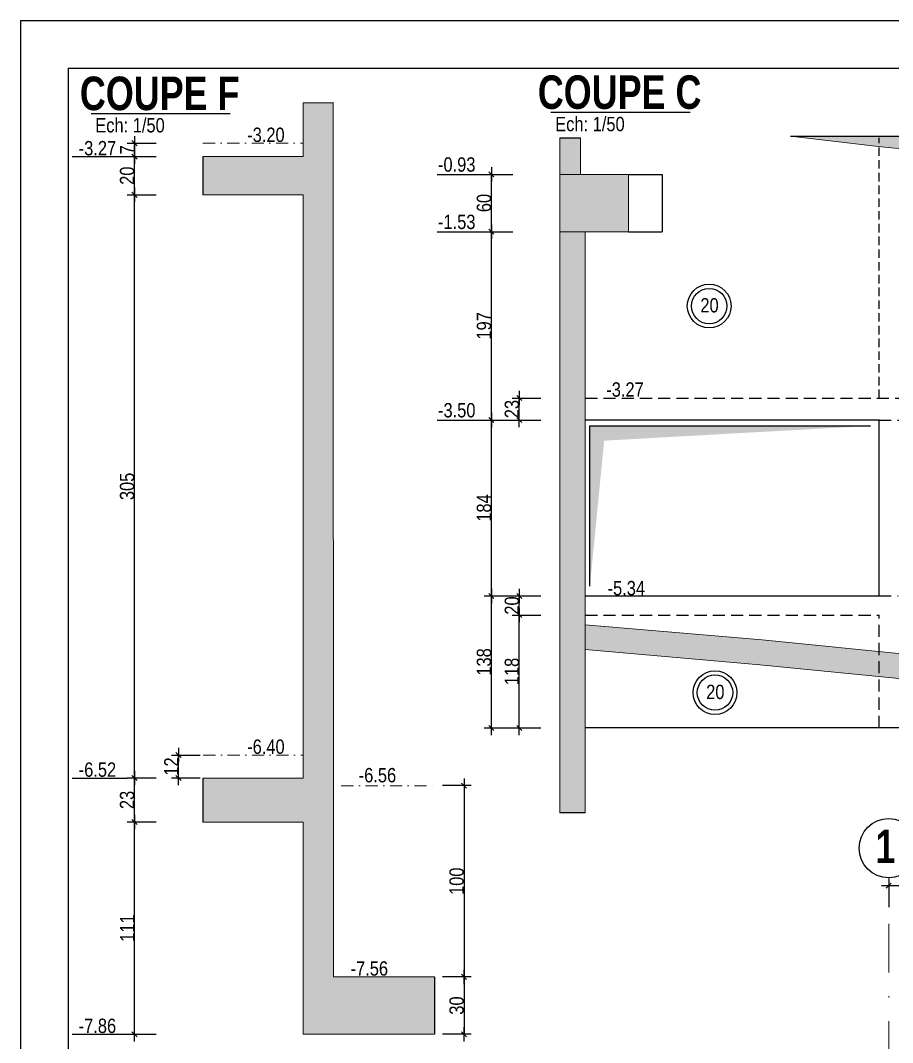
# Model space of a CAD drawing. Header units: millimetres. Extents: x 2049 to 26244, y -43633 to -34245.
# Drawn here: x 2106 to 3018, y -40502 to -39433 of the extents above; entities that cross this region are included whole.
import ezdxf
from ezdxf.enums import TextEntityAlignment as Align

# ---------------------------------------------------------------- set-up
doc = ezdxf.new("R2010")
doc.units = ezdxf.units.MM
doc.linetypes.add('CACHEX2', pattern=[19.05, 12.7, -6.35])
doc.linetypes.add('TIRETPTX2', pattern=[50.8, 25.4, -12.7, 0, -12.7])
for name, color, linetype in [('01-Cad  2', 1, 'Continuous'), ('01_cote_gen', 4, 'Continuous'), ('01_linteaux', 2, 'Continuous'), ('01_murs_sup', 2, 'CACHEX2'), ('01_poch_BN', 9, 'Continuous'), ('01_poch_murs', 253, 'Continuous'), ('01_texte', 230, 'Continuous'), ('AA_COTES', 2, 'Continuous')]:
    doc.layers.add(name, color=color, linetype=linetype)
doc.layers.add('01_murs_coup', color=5, linetype='Continuous', lineweight=60)
doc.layers.add('01_tram_axes', color=2, linetype='TIRETPTX2', lineweight=9)
doc.styles.add('ARIAL NA', font='ARIALN.TTF')
doc.styles.add('impact', font='impact.ttf')
doc.styles.add('STYLE2', font='ARIALN.TTF')
doc.dimstyles.new('JB25', dxfattribs={"dimscale": 0.1, "dimtxt": 150, "dimasz": 15, "dimexe": 0.1, "dimexo": 0.1, "dimgap": 0.09, "dimtad": 1, "dimdec": 1, "dimlfac": 0.5, "dimdsep": 46, "dimtxsty": 'STYLE2', "dimblk1": 'BOND_G', "dimblk2": 'BOND_D', "dimsah": 1, "dimcen": 1.5, "dimdle": 0.01, "dimse1": 1, "dimse2": 1, "dimclrd": 4, "dimclre": 2, "dimclrt": 6, "dimazin": 2, "dimtfac": 2.333333, "dimtdec": 1, "dimtix": 1, "dimtmove": 2, "dimatfit": 3, "dimldrblk": 'BOND_G', "dimfxl": 1, "dimtolj": 1, "dimtzin": 0, "dimarcsym": 0})
doc.dimstyles.new('JB50', dxfattribs={"dimscale": 0.1, "dimtxt": 150, "dimasz": 15, "dimexe": 0.1, "dimexo": 0.1, "dimgap": 0.09, "dimtad": 1, "dimdec": 1, "dimdsep": 46, "dimtxsty": 'STYLE2', "dimblk1": 'BOND_G', "dimblk2": 'BOND_D', "dimsah": 1, "dimcen": 1.5, "dimdle": 0.01, "dimse1": 1, "dimse2": 1, "dimclrd": 4, "dimclre": 2, "dimclrt": 6, "dimazin": 2, "dimtfac": 2.333333, "dimtdec": 1, "dimtix": 1, "dimtmove": 2, "dimatfit": 3, "dimldrblk": 'BOND_G', "dimfxl": 1, "dimtolj": 1, "dimtzin": 0, "dimarcsym": 0})

# ---------------------------------------------------------------- blocks, each defined once
blk = doc.blocks.new('BOND_G')
at = {"layer": 'AA_COTES', "color": 0}
for p, q in [((0, -5), (0, 15)), ((5, 0), (-5, 0)), ((1.77, 1.77), (-1.77, -1.77))]:
    blk.add_line(p, q, dxfattribs=at)
blk = doc.blocks.new('BOND_D')
at = {"layer": 'AA_COTES', "color": 0}
for p, q in [((5, 0), (-5, 0)), ((-1.77, -1.77), (1.77, 1.77)), ((0, 5), (0, -15))]:
    blk.add_line(p, q, dxfattribs=at)
blk = doc.blocks.new('*D7873')
at = {"layer": '01_cote_gen', "color": 4, "lineweight": -2, "ltscale": 200, "transparency": 16777216}
blk.add_line((2598.7, -39652.8), (2598.7, -39595.8), dxfattribs=at)
at = {"layer": 'Defpoints', "color": 0, "ltscale": 200, "transparency": 16777216}
for p in [(2598.7, -39594.3), (2656.8, -39594.3), (2656.8, -39654.3)]:
    blk.add_point(p, dxfattribs=at)
at = {"layer": '01_cote_gen', "color": 4, "lineweight": -2, "ltscale": 200, "transparency": 16777216, "xscale": 1.5, "yscale": 1.5, "zscale": 1.5}
for name, p, rotation in [('BOND_D', (2598.7, -39594.3), 90), ('BOND_G', (2598.7, -39654.3), 270)]:
    blk.add_blockref(name, p, dxfattribs=dict(at, rotation=rotation))
at = {"layer": '01_cote_gen', "color": 6, "ltscale": 200, "transparency": 16777216, "insert": (2591, -39624.3), "char_height": 15, "attachment_point": 5, "rotation": 90, "style": 'STYLE2'}
blk.add_mtext('\\A1;60', dxfattribs=at)
blk = doc.blocks.new('*D7883')
at = {"layer": '01_cote_gen', "color": 4, "lineweight": -2, "ltscale": 200, "transparency": 16777216}
blk.add_line((3015.6, -40338.2), (3632.6, -40338.2), dxfattribs=at)
at = {"layer": 'Defpoints', "color": 0, "ltscale": 200, "transparency": 16777216}
for p in [(3014.1, -40338.2), (3634.1, -40338.2), (3634.1, -40360.7)]:
    blk.add_point(p, dxfattribs=at)
at = {"layer": '01_cote_gen', "color": 4, "lineweight": -2, "ltscale": 200, "transparency": 16777216, "xscale": 1.5, "yscale": 1.5, "zscale": 1.5, "rotation": 180}
blk.add_blockref('BOND_G', (3014.1, -40338.2), dxfattribs=at)
at = {"layer": '01_cote_gen', "color": 4, "lineweight": -2, "ltscale": 200, "transparency": 16777216, "xscale": 1.5, "yscale": 1.5, "zscale": 1.5}
blk.add_blockref('BOND_D', (3634.1, -40338.2), dxfattribs=at)
at = {"layer": '01_cote_gen', "color": 6, "ltscale": 200, "transparency": 16777216, "insert": (3324.1, -40330.6), "char_height": 15, "attachment_point": 5, "style": 'STYLE2'}
blk.add_mtext('\\A1;620', dxfattribs=at)
blk = doc.blocks.new('*D7889')
at = {"layer": '01_cote_gen', "color": 4, "lineweight": -2, "ltscale": 200, "transparency": 16777216}
blk.add_line((2598.7, -40171.8), (2598.7, -40036.8), dxfattribs=at)
at = {"layer": 'Defpoints', "color": 0, "ltscale": 200, "transparency": 16777216}
for p in [(2598.7, -40035.3), (2781.5, -40035.3), (2781.5, -40173.3)]:
    blk.add_point(p, dxfattribs=at)
at = {"layer": '01_cote_gen', "color": 4, "lineweight": -2, "ltscale": 200, "transparency": 16777216, "xscale": 1.5, "yscale": 1.5, "zscale": 1.5}
for name, p, rotation in [('BOND_D', (2598.7, -40035.3), 90), ('BOND_G', (2598.7, -40173.3), 270)]:
    blk.add_blockref(name, p, dxfattribs=dict(at, rotation=rotation))
at = {"layer": '01_cote_gen', "color": 6, "ltscale": 200, "transparency": 16777216, "insert": (2591, -40104.3), "char_height": 15, "attachment_point": 5, "rotation": 90, "style": 'STYLE2'}
blk.add_mtext('\\A1;138', dxfattribs=at)
blk = doc.blocks.new('*D7890')
at = {"layer": '01_cote_gen', "color": 4, "lineweight": -2, "ltscale": 200, "transparency": 16777216}
blk.add_line((2627.8, -40171.8), (2627.8, -40056.8), dxfattribs=at)
at = {"layer": 'Defpoints', "color": 0, "ltscale": 200, "transparency": 16777216}
for p in [(2627.8, -40055.3), (2770.4, -40055.3), (2770.4, -40173.3)]:
    blk.add_point(p, dxfattribs=at)
at = {"layer": '01_cote_gen', "color": 4, "lineweight": -2, "ltscale": 200, "transparency": 16777216, "xscale": 1.5, "yscale": 1.5, "zscale": 1.5}
for name, p, rotation in [('BOND_D', (2627.8, -40055.3), 90), ('BOND_G', (2627.8, -40173.3), 270)]:
    blk.add_blockref(name, p, dxfattribs=dict(at, rotation=rotation))
at = {"layer": '01_cote_gen', "color": 6, "ltscale": 200, "transparency": 16777216, "insert": (2620.2, -40114.3), "char_height": 15, "attachment_point": 5, "rotation": 90, "style": 'STYLE2'}
blk.add_mtext('\\A1;118', dxfattribs=at)
blk = doc.blocks.new('*D7891')
at = {"layer": '01_cote_gen', "color": 4, "lineweight": -2, "ltscale": 200, "transparency": 16777216}
blk.add_line((2627.8, -40053.8), (2627.8, -40036.8), dxfattribs=at)
at = {"layer": 'Defpoints', "color": 0, "ltscale": 200, "transparency": 16777216}
for p in [(2621.2, -40035.3), (2627.8, -40035.3), (2635.3, -40055.3)]:
    blk.add_point(p, dxfattribs=at)
at = {"layer": '01_cote_gen', "color": 4, "lineweight": -2, "ltscale": 200, "transparency": 16777216, "xscale": 1.5, "yscale": 1.5, "zscale": 1.5}
for name, p, rotation in [('BOND_D', (2627.8, -40035.3), 90), ('BOND_G', (2627.8, -40055.3), 270)]:
    blk.add_blockref(name, p, dxfattribs=dict(at, rotation=rotation))
at = {"layer": '01_cote_gen', "color": 6, "ltscale": 200, "transparency": 16777216, "insert": (2620.2, -40045.3), "char_height": 15, "attachment_point": 5, "rotation": 90, "style": 'STYLE2'}
blk.add_mtext('\\A1;20', dxfattribs=at)
blk = doc.blocks.new('*D7892')
at = {"layer": '01_cote_gen', "color": 4, "lineweight": -2, "ltscale": 200, "transparency": 16777216}
blk.add_line((2598.7, -40033.8), (2598.7, -39852.8), dxfattribs=at)
at = {"layer": 'Defpoints', "color": 0, "ltscale": 200, "transparency": 16777216}
for p in [(2598.7, -39851.3), (2862.8, -39851.3), (2827.7, -40035.3)]:
    blk.add_point(p, dxfattribs=at)
at = {"layer": '01_cote_gen', "color": 4, "lineweight": -2, "ltscale": 200, "transparency": 16777216, "xscale": 1.5, "yscale": 1.5, "zscale": 1.5}
for name, p, rotation in [('BOND_D', (2598.7, -39851.3), 90), ('BOND_G', (2598.7, -40035.3), 270)]:
    blk.add_blockref(name, p, dxfattribs=dict(at, rotation=rotation))
at = {"layer": '01_cote_gen', "color": 6, "ltscale": 200, "transparency": 16777216, "insert": (2591, -39943.3), "char_height": 15, "attachment_point": 5, "rotation": 90, "style": 'STYLE2'}
blk.add_mtext('\\A1;184', dxfattribs=at)
blk = doc.blocks.new('*D7893')
at = {"layer": '01_cote_gen', "color": 4, "lineweight": -2, "ltscale": 200, "transparency": 16777216}
blk.add_line((2598.7, -39849.8), (2598.7, -39655.8), dxfattribs=at)
at = {"layer": 'Defpoints', "color": 0, "ltscale": 200, "transparency": 16777216}
for p in [(2598.7, -39654.3), (2614.6, -39654.3), (2621.8, -39851.3)]:
    blk.add_point(p, dxfattribs=at)
at = {"layer": '01_cote_gen', "color": 4, "lineweight": -2, "ltscale": 200, "transparency": 16777216, "xscale": 1.5, "yscale": 1.5, "zscale": 1.5}
for name, p, rotation in [('BOND_D', (2598.7, -39654.3), 90), ('BOND_G', (2598.7, -39851.3), 270)]:
    blk.add_blockref(name, p, dxfattribs=dict(at, rotation=rotation))
at = {"layer": '01_cote_gen', "color": 6, "ltscale": 200, "transparency": 16777216, "insert": (2591, -39752.8), "char_height": 15, "attachment_point": 5, "rotation": 90, "style": 'STYLE2'}
blk.add_mtext('\\A1;197', dxfattribs=at)
blk = doc.blocks.new('*D7894')
at = {"layer": '01_cote_gen', "color": 4, "lineweight": -2, "ltscale": 200, "transparency": 16777216}
blk.add_line((2627.8, -39849.8), (2627.8, -39829.8), dxfattribs=at)
at = {"layer": 'Defpoints', "color": 0, "ltscale": 200, "transparency": 16777216}
for p in [(2627.8, -39828.3), (2763.7, -39828.3), (2763.7, -39851.3)]:
    blk.add_point(p, dxfattribs=at)
at = {"layer": '01_cote_gen', "color": 4, "lineweight": -2, "ltscale": 200, "transparency": 16777216, "xscale": 1.5, "yscale": 1.5, "zscale": 1.5}
for name, p, rotation in [('BOND_D', (2627.8, -39828.3), 90), ('BOND_G', (2627.8, -39851.3), 270)]:
    blk.add_blockref(name, p, dxfattribs=dict(at, rotation=rotation))
at = {"layer": '01_cote_gen', "color": 6, "ltscale": 200, "transparency": 16777216, "insert": (2620.2, -39839.8), "char_height": 15, "attachment_point": 5, "rotation": 90, "style": 'STYLE2'}
blk.add_mtext('\\A1;23', dxfattribs=at)
blk = doc.blocks.new('*D7948')
at = {"layer": '01_cote_gen', "color": 4, "lineweight": -2, "ltscale": 200, "transparency": 16777216}
blk.add_line((2570.1, -40235.2), (2570.1, -40432.2), dxfattribs=at)
at = {"layer": 'Defpoints', "color": 0, "ltscale": 200, "transparency": 16777216}
for p in [(2539.1, -40233.7), (2539.1, -40433.7), (2570.1, -40433.7)]:
    blk.add_point(p, dxfattribs=at)
at = {"layer": '01_cote_gen', "color": 4, "lineweight": -2, "ltscale": 200, "transparency": 16777216, "xscale": 1.5, "yscale": 1.5, "zscale": 1.5}
for name, p, rotation in [('BOND_G', (2570.1, -40233.7), 90), ('BOND_D', (2570.1, -40433.7), 270)]:
    blk.add_blockref(name, p, dxfattribs=dict(at, rotation=rotation))
at = {"layer": '01_cote_gen', "color": 6, "ltscale": 200, "transparency": 16777216, "insert": (2562.4, -40333.7), "char_height": 15, "attachment_point": 5, "rotation": 90, "style": 'STYLE2'}
blk.add_mtext('\\A1;100', dxfattribs=at)
blk = doc.blocks.new('*D7949')
at = {"layer": '01_cote_gen', "color": 4, "lineweight": -2, "ltscale": 200, "transparency": 16777216}
blk.add_line((2570.1, -40435.2), (2570.1, -40492.2), dxfattribs=at)
at = {"layer": 'Defpoints', "color": 0, "ltscale": 200, "transparency": 16777216}
for p in [(2539.1, -40433.7), (2521.5, -40493.7), (2570.1, -40493.7)]:
    blk.add_point(p, dxfattribs=at)
at = {"layer": '01_cote_gen', "color": 4, "lineweight": -2, "ltscale": 200, "transparency": 16777216, "xscale": 1.5, "yscale": 1.5, "zscale": 1.5}
for name, p, rotation in [('BOND_G', (2570.1, -40433.7), 90), ('BOND_D', (2570.1, -40493.7), 270)]:
    blk.add_blockref(name, p, dxfattribs=dict(at, rotation=rotation))
at = {"layer": '01_cote_gen', "color": 6, "ltscale": 200, "transparency": 16777216, "insert": (2562.4, -40463.7), "char_height": 15, "attachment_point": 5, "rotation": 90, "style": 'STYLE2'}
blk.add_mtext('\\A1;30', dxfattribs=at)
blk = doc.blocks.new('*D7945')
at = {"layer": '01_cote_gen', "color": 4, "lineweight": -2, "ltscale": 200, "transparency": 16777216}
blk.add_line((2225.6, -40270.2), (2225.6, -40227.2), dxfattribs=at)
at = {"layer": 'Defpoints', "color": 0, "ltscale": 200, "transparency": 16777216}
for p in [(2225.6, -40225.7), (2271.9, -40225.7), (2271.9, -40271.7)]:
    blk.add_point(p, dxfattribs=at)
at = {"layer": '01_cote_gen', "color": 4, "lineweight": -2, "ltscale": 200, "transparency": 16777216, "xscale": 1.5, "yscale": 1.5, "zscale": 1.5}
for name, p, rotation in [('BOND_D', (2225.6, -40225.7), 90), ('BOND_G', (2225.6, -40271.7), 270)]:
    blk.add_blockref(name, p, dxfattribs=dict(at, rotation=rotation))
at = {"layer": '01_cote_gen', "color": 6, "ltscale": 200, "transparency": 16777216, "insert": (2217.9, -40248.7), "char_height": 15, "attachment_point": 5, "rotation": 90, "style": 'STYLE2'}
blk.add_mtext('\\A1;23', dxfattribs=at)
blk = doc.blocks.new('*D7950')
at = {"layer": '01_cote_gen', "color": 4, "lineweight": -2, "ltscale": 200, "transparency": 16777216}
blk.add_line((2225.6, -40224.2), (2225.6, -39617.2), dxfattribs=at)
at = {"layer": 'Defpoints', "color": 0, "ltscale": 200, "transparency": 16777216}
for p in [(2225.6, -39615.7), (2297.1, -39615.7), (2248.1, -40225.7)]:
    blk.add_point(p, dxfattribs=at)
at = {"layer": '01_cote_gen', "color": 4, "lineweight": -2, "ltscale": 200, "transparency": 16777216, "xscale": 1.5, "yscale": 1.5, "zscale": 1.5}
for name, p, rotation in [('BOND_D', (2225.6, -39615.7), 90), ('BOND_G', (2225.6, -40225.7), 270)]:
    blk.add_blockref(name, p, dxfattribs=dict(at, rotation=rotation))
at = {"layer": '01_cote_gen', "color": 6, "ltscale": 200, "transparency": 16777216, "insert": (2217.9, -39920.7), "char_height": 15, "attachment_point": 5, "rotation": 90, "style": 'STYLE2'}
blk.add_mtext('\\A1;305', dxfattribs=at)
blk = doc.blocks.new('*D7946')
at = {"layer": '01_cote_gen', "color": 4, "lineweight": -2, "ltscale": 200, "transparency": 16777216}
blk.add_line((2225.6, -39614.2), (2225.6, -39577.2), dxfattribs=at)
at = {"layer": 'Defpoints', "color": 0, "ltscale": 200, "transparency": 16777216}
for p in [(2225.6, -39575.7), (2310.7, -39575.7), (2310.7, -39615.7)]:
    blk.add_point(p, dxfattribs=at)
at = {"layer": '01_cote_gen', "color": 4, "lineweight": -2, "ltscale": 200, "transparency": 16777216, "xscale": 1.5, "yscale": 1.5, "zscale": 1.5}
for name, p, rotation in [('BOND_D', (2225.6, -39575.7), 90), ('BOND_G', (2225.6, -39615.7), 270)]:
    blk.add_blockref(name, p, dxfattribs=dict(at, rotation=rotation))
at = {"layer": '01_cote_gen', "color": 6, "ltscale": 200, "transparency": 16777216, "insert": (2217.9, -39595.7), "char_height": 15, "attachment_point": 5, "rotation": 90, "style": 'STYLE2'}
blk.add_mtext('\\A1;20', dxfattribs=at)
blk = doc.blocks.new('*D7951')
at = {"layer": '01_cote_gen', "color": 4, "lineweight": -2, "ltscale": 200, "transparency": 16777216}
blk.add_line((2271.6, -40224.2), (2271.6, -40203.2), dxfattribs=at)
at = {"layer": 'Defpoints', "color": 0, "ltscale": 200, "transparency": 16777216}
for p in [(2271.6, -40201.7), (2328.4, -40201.7), (2328.4, -40225.7)]:
    blk.add_point(p, dxfattribs=at)
at = {"layer": '01_cote_gen', "color": 4, "lineweight": -2, "ltscale": 200, "transparency": 16777216, "xscale": 1.5, "yscale": 1.5, "zscale": 1.5}
for name, p, rotation in [('BOND_D', (2271.6, -40201.7), 90), ('BOND_G', (2271.6, -40225.7), 270)]:
    blk.add_blockref(name, p, dxfattribs=dict(at, rotation=rotation))
at = {"layer": '01_cote_gen', "color": 6, "ltscale": 200, "transparency": 16777216, "insert": (2264.1, -40213.7), "char_height": 15, "attachment_point": 5, "rotation": 90, "style": 'STYLE2'}
blk.add_mtext('\\A1;12', dxfattribs=at)
blk = doc.blocks.new('*D7947')
at = {"layer": '01_cote_gen', "color": 4, "lineweight": -2, "ltscale": 200, "transparency": 16777216}
blk.add_line((2225.6, -39574.2), (2225.6, -39563.2), dxfattribs=at)
at = {"layer": 'Defpoints', "color": 0, "ltscale": 200, "transparency": 16777216}
for p in [(2225.6, -39561.7), (2294.9, -39561.7), (2294.9, -39575.7)]:
    blk.add_point(p, dxfattribs=at)
at = {"layer": '01_cote_gen', "color": 4, "lineweight": -2, "ltscale": 200, "transparency": 16777216, "xscale": 1.5, "yscale": 1.5, "zscale": 1.5}
for name, p, rotation in [('BOND_D', (2225.6, -39561.7), 90), ('BOND_G', (2225.6, -39575.7), 270)]:
    blk.add_blockref(name, p, dxfattribs=dict(at, rotation=rotation))
at = {"layer": '01_cote_gen', "color": 6, "ltscale": 200, "transparency": 16777216, "insert": (2218, -39568.7), "char_height": 15, "attachment_point": 5, "rotation": 90, "style": 'STYLE2'}
blk.add_mtext('\\A1;7', dxfattribs=at)
blk = doc.blocks.new('*D7952')
at = {"layer": '01_cote_gen', "color": 4, "lineweight": -2, "ltscale": 200, "transparency": 16777216}
blk.add_line((2225.6, -40492.2), (2225.6, -40273.2), dxfattribs=at)
at = {"layer": 'Defpoints', "color": 0, "ltscale": 200, "transparency": 16777216}
for p in [(2225.6, -40271.7), (2328.6, -40271.7), (2401.8, -40493.7)]:
    blk.add_point(p, dxfattribs=at)
at = {"layer": '01_cote_gen', "color": 4, "lineweight": -2, "ltscale": 200, "transparency": 16777216, "xscale": 1.5, "yscale": 1.5, "zscale": 1.5}
for name, p, rotation in [('BOND_D', (2225.6, -40271.7), 90), ('BOND_G', (2225.6, -40493.7), 270)]:
    blk.add_blockref(name, p, dxfattribs=dict(at, rotation=rotation))
at = {"layer": '01_cote_gen', "color": 6, "ltscale": 200, "transparency": 16777216, "insert": (2218, -40382.7), "char_height": 15, "attachment_point": 5, "rotation": 90, "style": 'STYLE2'}
blk.add_mtext('\\A1;111', dxfattribs=at)

msp = doc.modelspace()

# ---------------------------------------------------------------- hatches: boundary and pattern name
at = {"layer": '01_murs_sup', "ltscale": 200}
h = msp.add_hatch(dxfattribs=at)
h.set_pattern_fill('DASH', color=256, scale=2.5, angle=135)
h.set_pattern_definition([(135, (-9275.435, 6358.231), (-11.2253202, 9e-16), [7.9375, -7.9375])])
h.paths.add_polyline_path([(3885.55, -40636.55), (3751.19, -40636.55), (3751.19, -40495.16, -0.0095803), (3798.05, -40492.62), (3918.98, -40491.97), (3918.88, -40471.97), (3797.65, -40472.62, 0.3003693), (2679.74, -41267.88), (2701.2, -41267.88, -0.111323), (3003.96, -40822.33), (3003.96, -41267.88), (3023.96, -41267.88), (3023.96, -40804.03, -0.1614566), (3731.19, -40496.79), (3731.19, -40656.55), (3885.55, -40656.55)])
h.paths.add_polyline_path([(3461.01, -40951.28), (3426.01, -40951.28), (3426.01, -40986.28), (3461.01, -40986.28)], flags=17)
h.paths.add_polyline_path([(3651.46, -40924.29), (3616.46, -40924.29), (3616.46, -40959.29), (3651.46, -40959.29)], flags=17)
at = {"layer": '01_poch_BN', "ltscale": 200}
h = msp.add_hatch(color=256, dxfattribs=at)
h.dxf.hatch_style = 1
h.paths.add_polyline_path([(3303.22, -39569.57), (3154.64, -39554.47), (2911.22, -39554.47), (3003.05, -39565.19), (3303.22, -39595.7)])
h.paths.add_polyline_path([(3317.47, -39571.02), (3303.22, -39569.57), (3303.22, -39595.7), (3317.47, -39597.15)])
h.paths.add_polyline_path([(3342.47, -39573.56), (3317.47, -39571.02), (3317.47, -39597.15), (3342.47, -39599.69)])
h.paths.add_polyline_path([(3367.47, -39576.1), (3342.47, -39573.56), (3342.47, -39599.69), (3367.47, -39602.23)])
h.paths.add_polyline_path([(3392.47, -39578.64), (3367.47, -39576.1), (3367.47, -39602.23), (3392.47, -39604.77)])
h.paths.add_polyline_path([(3417.47, -39581.18), (3392.47, -39578.64), (3392.47, -39604.77), (3417.47, -39607.31)])
h.paths.add_polyline_path([(3442.47, -39583.72), (3417.47, -39581.18), (3417.47, -39607.31), (3442.47, -39609.85)])
h.paths.add_polyline_path([(3467.47, -39586.26), (3442.47, -39583.72), (3442.47, -39609.85), (3467.47, -39612.4)])
h.paths.add_polyline_path([(3492.47, -39588.8), (3467.47, -39586.26), (3467.47, -39612.4), (3492.47, -39614.94)])
h.paths.add_polyline_path([(3517.47, -39591.34), (3492.47, -39588.8), (3492.47, -39614.94), (3517.47, -39617.48)])
h.paths.add_polyline_path([(3542.47, -39593.88), (3517.47, -39591.34), (3517.47, -39617.48), (3542.47, -39620.02)])
h.paths.add_polyline_path([(3567.47, -39596.43), (3542.47, -39593.88), (3542.47, -39620.02), (3567.47, -39622.56)])
h.paths.add_polyline_path([(3592.47, -39598.97), (3567.47, -39596.43), (3567.47, -39622.56), (3592.47, -39625.1)])
h.paths.add_polyline_path([(3617.47, -39601.51), (3592.47, -39598.97), (3592.47, -39625.1), (3617.47, -39627.64)])
h.paths.add_polyline_path([(3642.47, -39604.05), (3617.47, -39601.51), (3617.47, -39627.64), (3642.47, -39630.18)])
h.paths.add_polyline_path([(3667.47, -39606.59), (3642.47, -39604.05), (3642.47, -39630.18), (3667.47, -39632.72)])
h.paths.add_polyline_path([(3692.47, -39609.13), (3667.47, -39606.59), (3667.47, -39632.72), (3692.47, -39635.26)])
h.paths.add_polyline_path([(3717.47, -39611.67), (3692.47, -39609.13), (3692.47, -39635.26), (3717.47, -39637.81)])
h.paths.add_polyline_path([(3729.6, -39612.9), (3717.47, -39611.67), (3717.47, -39637.81), (3729.6, -39639.04)])
h.paths.add_polyline_path([(3769.5, -39554.47), (3729.6, -39554.47), (3729.6, -40173.33), (3769.5, -40173.33), (3797.81, -40173.33), (3797.81, -40262.15), (3815.81, -40262.15), (3815.81, -39851.33), (3832.81, -39851.33), (3832.81, -39554.47), (3814.81, -39554.47), (3814.81, -39828.33), (3769.5, -39828.33), (3769.5, -39851.33), (3797.81, -39851.33), (3797.81, -40153.33), (3769.5, -40153.33)])
h.paths.add_polyline_path([(3923.81, -39554.47), (3905.81, -39554.47), (3905.81, -40262.15), (3923.81, -40262.15)])
h.paths.add_polyline_path([(4008.06, -39554.47), (3988.06, -39554.47), (3988.06, -40262.15), (4008.06, -40262.15)])
h.paths.add_polyline_path([(4414.29, -39828.33), (4376.05, -39828.33), (4376.05, -39554.47), (4358.05, -39554.47), (4358.05, -39828.33), (4193.06, -39828.33), (4193.06, -39554.47), (4173.07, -39554.47), (4173.07, -40262.15), (4193.06, -40262.15), (4193.06, -40176.33), (4414.29, -40176.33), (4414.29, -40153.33), (4193.06, -40153.33), (4193.06, -39848.33), (4414.29, -39848.33)])
h.paths.add_polyline_path([(3769.5, -40173.33), (3729.6, -40173.33), (3729.6, -40221.33), (3769.5, -40221.33)], flags=17)
h.paths.add_polyline_path([(3729.6, -40181.56), (3717.47, -40179.47), (3717.47, -40204.51), (3729.6, -40206.85)])
h.paths.add_polyline_path([(3717.47, -40179.47), (3711.5, -40178.44), (3692.47, -40175.78), (3692.47, -40200.81), (3709.69, -40203.01), (3717.47, -40204.51)])
h.paths.add_polyline_path([(3692.47, -40175.78), (3674.84, -40173.33), (3667.47, -40173.33), (3667.47, -40197.61), (3692.47, -40200.81)])
h.paths.add_polyline_path([(3667.47, -40173.33), (3642.47, -40173.33), (3642.47, -40194.41), (3667.47, -40197.61)])
h.paths.add_polyline_path([(3642.47, -40173.33), (3617.47, -40173.33), (3617.47, -40191.21), (3642.47, -40194.41)])
h.paths.add_polyline_path([(3642.47, -40168.81), (3617.47, -40165.32), (3617.47, -40173.33), (3642.47, -40173.33)])
h.paths.add_polyline_path([(3642.47, -40168.81), (3642.47, -40173.33), (3667.47, -40173.33), (3667.47, -40172.3)])
h.paths.add_polyline_path([(3617.47, -40165.32), (3592.47, -40161.84), (3592.47, -40173.33), (3617.47, -40173.33)])
h.paths.add_polyline_path([(3617.47, -40173.33), (3592.47, -40173.33), (3592.47, -40188.01), (3617.47, -40191.21)])
h.paths.add_polyline_path([(3592.47, -40173.33), (3567.47, -40173.33), (3567.47, -40184.48), (3585.58, -40187.12), (3592.47, -40188.01)])
h.paths.add_polyline_path([(3592.47, -40161.84), (3588.81, -40161.33), (3567.47, -40158.7), (3567.47, -40173.33), (3592.47, -40173.33)])
h.paths.add_polyline_path([(3567.47, -40158.7), (3542.47, -40155.62), (3542.47, -40173.33), (3567.47, -40173.33)])
h.paths.add_polyline_path([(3567.47, -40173.33), (3542.47, -40173.33), (3542.47, -40180.82), (3567.47, -40184.48)])
h.paths.add_polyline_path([(3542.47, -40155.62), (3517.47, -40152.55), (3517.47, -40173.33), (3542.47, -40173.33)])
h.paths.add_polyline_path([(3542.47, -40173.33), (3517.47, -40173.33), (3517.47, -40177.17), (3542.47, -40180.82)])
h.paths.add_polyline_path([(3517.47, -40152.55), (3492.47, -40149.47), (3492.47, -40173.33), (3517.47, -40173.33)])
h.paths.add_polyline_path([(3517.47, -40173.33), (3492.47, -40173.33), (3491.18, -40173.33), (3517.47, -40177.17)])
h.paths.add_polyline_path([(3492.47, -40149.47), (3467.47, -40146.39), (3467.47, -40169.86), (3491.18, -40173.33), (3492.47, -40173.33)])
h.paths.add_polyline_path([(3467.47, -40146.39), (3458.81, -40145.33), (3442.47, -40143.39), (3442.47, -40166.86), (3455.7, -40168.14), (3467.47, -40169.86)])
h.paths.add_polyline_path([(3442.47, -40143.39), (3417.47, -40140.43), (3417.47, -40164.46), (3442.47, -40166.86)])
h.paths.add_polyline_path([(3417.47, -40140.43), (3392.47, -40137.46), (3392.47, -40162.05), (3417.47, -40164.46)])
h.paths.add_polyline_path([(3392.47, -40137.46), (3367.47, -40134.5), (3367.47, -40159.64), (3392.47, -40162.05)])
h.paths.add_polyline_path([(3367.47, -40134.5), (3342.47, -40131.54), (3342.47, -40157.24), (3367.47, -40159.64)])
h.paths.add_polyline_path([(3342.47, -40131.54), (3323.81, -40129.33), (3317.47, -40128.59), (3317.47, -40154.76), (3320.79, -40155.15), (3342.47, -40157.24)])
h.paths.add_polyline_path([(3317.47, -40128.59), (3303.22, -40126.94), (3303.22, -40153.11), (3317.47, -40154.76)])
h.paths.add_polyline_path([(3185.81, -40113.33), (3041.81, -40097.33), (2881.81, -40081.33), (2696.81, -40065.33), (2696.81, -40091.42), (2879.4, -40107.21), (3039.08, -40123.18), (3182.88, -40139.16), (3303.22, -40153.11), (3303.22, -40126.94)])
h.paths.add_polyline_path([(2741.95, -39594.33), (2670.31, -39594.33), (2670.31, -39654.33), (2741.95, -39654.33)])
h.paths.add_polyline_path([(2691.69, -39555.96), (2670.31, -39555.96), (2670.31, -39594.33), (2691.69, -39594.33)])
h.paths.add_polyline_path([(2696.81, -39654.33), (2670.31, -39654.33), (2670.31, -40262.15), (2696.81, -40262.15)])
h.paths.add_polyline_path([(2539.05, -40433.74), (2433.75, -40433.74), (2433.44, -39519.03), (2401.75, -39519.33), (2401.75, -39575.74), (2297.13, -39575.74), (2297.13, -39615.74), (2401.75, -39615.74), (2401.75, -40225.74), (2297.13, -40225.74), (2297.13, -40271.74), (2401.75, -40271.74), (2401.75, -40493.74), (2539.05, -40493.74)])

# ---------------------------------------------------------------- linework, layer by layer
at = {"layer": '01-Cad  2'}
for p, q in [((2106.37, -39433.32, 9.99), (2106.37, -43633.32, -5.46)), ((2106.37, -39433.32, 9.99), (9471.22, -39433.32, 9.99)), ((2156.37, -39483.32, -0.3), (2156.37, -43583.32, -0.3)), ((2156.37, -39483.32, -0.3), (9420.22, -39483.32, -0.3))]:
    msp.add_line(p, q, dxfattribs=at)
at = {"layer": '01_linteaux'}
for p, q in [((2777.28, -39594.33), (2777.28, -39654.33)), ((3004.06, -39851.33), (2696.81, -39851.33)), ((3004.06, -40035.33), (3004.06, -39851.33)), ((2696.81, -40035.33), (3004.06, -40035.33)), ((3353.81, -40173.33), (2696.81, -40173.33))]:
    msp.add_line(p, q, dxfattribs=at)
at = {"layer": '01_murs_coup', "linetype": 'Continuous', "lineweight": 5}
for p, q in [((2401.75, -39575.74), (2401.75, -39519.33)), ((2433.75, -40433.74), (2433.44, -39519.03)), ((2670.31, -39594.33), (2670.31, -39555.96)), ((2691.69, -39594.33), (2691.69, -39555.96)), ((2911.22, -39554.47), (3003.05, -39565.19)), ((3729.6, -39639.04), (3003.05, -39565.19)), ((2297.13, -39575.74), (2401.75, -39575.74)), ((2670.31, -39654.33), (2670.31, -39594.33)), ((2670.31, -39594.33), (2741.95, -39594.33)), ((2741.95, -39654.33), (2741.95, -39594.33)), ((2297.13, -39615.74), (2401.75, -39615.74)), ((2401.75, -40225.74), (2401.75, -39615.74)), ((2670.31, -40262.15), (2670.31, -39654.33)), ((2670.31, -39654.33), (2741.95, -39654.33)), ((2696.81, -40262.15), (2696.81, -39654.33)), ((2881.81, -40081.33), (2696.81, -40065.33)), ((3041.81, -40097.33), (2881.81, -40081.33)), ((2879.4, -40107.21), (2696.81, -40091.42)), ((3039.08, -40123.18), (2879.4, -40107.21)), ((2297.13, -40225.74), (2401.75, -40225.74)), ((2297.13, -40271.74), (2401.75, -40271.74)), ((2401.75, -40493.74), (2401.75, -40271.74)), ((2433.75, -40433.74), (2539.05, -40433.74)), ((2401.75, -40493.74), (2539.05, -40493.74))]:
    msp.add_line(p, q, dxfattribs=at)
at = {"layer": '01_murs_sup', "ltscale": 0.7}
msp.add_line((3004.06, -39828.33), (3004.06, -39555.96), dxfattribs=at)
at = {"layer": '01_murs_sup', "ltscale": 200}
for p, q in [((2741.95, -39594.33), (2777.28, -39594.33)), ((2741.95, -39654.33), (2777.28, -39654.33))]:
    msp.add_line(p, q, dxfattribs=at)
at = {"layer": '01_murs_sup'}
for p, q in [((2696.81, -39828.33), (3769.5, -39828.33)), ((3004.06, -39851.33), (3769.5, -39851.33)), ((3004.06, -40035.33), (3024.06, -40035.33)), ((2696.81, -40055.33), (3004.06, -40055.33)), ((3004.06, -40173.33), (3004.06, -40055.33))]:
    msp.add_line(p, q, dxfattribs=at)
for centre, radius, start, end in [((3840.88, -41716.75), 1244.88, 91.99024, 160.6054), ((3840.85, -41716.59), 1224.73, 92.01413, 160.58977)]:
    msp.add_arc(centre, radius, start, end, dxfattribs=at)
at = {"layer": '01_murs_sup', "ltscale": 200}
msp.add_arc((3840.85, -41716.59), 1244.73, 91.99788, 160.61055, dxfattribs=at)
at = {"layer": '01_poch_BN', "ltscale": 200}
for p, q in [((2401.75, -39519.33), (2433.44, -39519.03)), ((2670.31, -39555.96), (2691.69, -39555.96)), ((2911.22, -39554.47), (3154.64, -39554.47)), ((2297.13, -39575.74), (2297.13, -39615.74)), ((2297.13, -40225.74), (2297.13, -40271.74)), ((2696.81, -40262.15), (2670.31, -40262.15)), ((2539.05, -40433.74), (2539.05, -40493.74))]:
    msp.add_line(p, q, dxfattribs=at)
at = {"layer": '01_poch_murs', "ltscale": 200}
for p, q in [((2701.64, -40025.11), (2701.64, -39857.37)), ((2701.64, -39857.37), (2994.93, -39857.37))]:
    msp.add_line(p, q, dxfattribs=at)
for points in [[(2701.64, -40025.11), (2701.64, -39857.37), (2716.6, -39872.85)], [(2701.64, -39857.37), (2994.93, -39857.37), (2716.6, -39872.85)]]:
    msp.add_solid(points, dxfattribs=at)
at = {"layer": '01_texte'}
for p, q in [((2180.12, -39530.69), (2325.72, -39530.69)), ((2660.93, -39529.4), (2806.53, -39529.4)), ((2160.47, -39575.74), (2218.05, -39575.74)), ((2541.83, -39594.33), (2591.88, -39594.33)), ((2541.83, -39654.33), (2591.88, -39654.33)), ((2541.83, -39851.33), (2591.88, -39851.33)), ((2160.47, -40225.74), (2218.05, -40225.74)), ((2160.47, -40493.74), (2218.05, -40493.74))]:
    msp.add_line(p, q, dxfattribs=at)
for centre, radius in [((2826.38, -39732.05), 22.87), ((2826.38, -39732.05), 18.51), ((2832.44, -40136.41), 22.87), ((2832.44, -40136.41), 18.51), ((3014.05, -40299.15), 30.98)]:
    msp.add_circle(centre, radius, dxfattribs=at)
at = {"layer": '01_tram_axes', "ltscale": 0.5}
for p, q in [((2297.13, -39561.74), (2401.75, -39561.74)), ((2271.94, -40201.74), (2401.75, -40201.74)), ((2441.75, -40233.74), (2539.05, -40233.74))]:
    msp.add_line(p, q, dxfattribs=at)
at = {"layer": '01_tram_axes', "color": 253, "ltscale": 2}
msp.add_line((3014.05, -42768.29), (3014.05, -40330.13), dxfattribs=at)

# ---------------------------------------------------------------- texts
at = {"layer": '01_texte', "style": 'impact'}
for s, p in [('COUPE F', (2251.93, -39509.59)), ('COUPE C', (2732.74, -39508.3))]:
    msp.add_text(s, height=35, dxfattribs=at).set_placement(p, align=Align.MIDDLE)
at = {"layer": '01_texte'}
for s, style, p in [('Ech: 1/50', 'STYLE2', (2184.59, -39550.47)), ('Ech: 1/50', 'STYLE2', (2665.41, -39549.18)), ('-3.20', 'ARIAL NA', (2343.39, -39560.43)), ('-3.27', 'ARIAL NA', (2167.24, -39574.43)), ('-0.93', 'ARIAL NA', (2542.88, -39591.52)), ('-1.53', 'ARIAL NA', (2542.88, -39651.52)), ('20', 'STYLE2', (2817.17, -39738.77)), ('-3.27', 'ARIAL NA', (2718.8, -39826.85)), ('-3.50', 'ARIAL NA', (2542.88, -39848.52)), ('-5.34', 'ARIAL NA', (2720.16, -40034.6)), ('20', 'STYLE2', (2823.23, -40143.13)), ('-6.40', 'ARIAL NA', (2343.39, -40200.43)), ('-6.52', 'ARIAL NA', (2167.24, -40224.43)), ('-6.56', 'ARIAL NA', (2459.98, -40230.24)), ('-7.56', 'ARIAL NA', (2451.49, -40432.43)), ('-7.86', 'ARIAL NA', (2167.24, -40492.43))]:
    msp.add_text(s, height=15, dxfattribs=dict(at, style=style)).set_placement(p)
at = {"layer": '01_texte', "style": 'impact'}
msp.add_text('1', height=35, dxfattribs=at).set_placement((3010.71, -40297.27), align=Align.MIDDLE_CENTER)

# ---------------------------------------------------------------- dimensions: what is measured, and where the dimension line sits
at = {"layer": '01_cote_gen', "ltscale": 200}
for base, p1, p2, dimstyle, picture, middle in [((2225.55, -39561.74), (2294.88, -39575.74), (2294.88, -39561.74), 'JB25', '*D7947', (2218.05, -39568.74)), ((2225.55, -39575.74), (2310.71, -39615.74), (2310.71, -39575.74), 'JB25', '*D7946', (2217.89, -39595.74)), ((2598.71, -39594.33), (2656.77, -39654.33), (2656.77, -39594.33), 'JB50', '*D7873', (2591.05, -39624.33)), ((2225.55, -39615.74), (2248.05, -40225.74), (2297.13, -39615.74), 'JB25', '*D7950', (2217.89, -39920.74)), ((2598.71, -39654.33), (2621.81, -39851.33), (2614.58, -39654.33), 'JB50', '*D7893', (2591.05, -39752.83)), ((2627.83, -39828.33), (2763.74, -39851.33), (2763.74, -39828.33), 'JB50', '*D7894', (2620.17, -39839.83)), ((2598.71, -39851.33), (2827.65, -40035.33), (2862.8, -39851.33), 'JB50', '*D7892', (2591.05, -39943.33)), ((2598.71, -40035.33), (2781.46, -40173.33), (2781.46, -40035.33), 'JB50', '*D7889', (2591.05, -40104.33)), ((2627.83, -40035.33), (2635.33, -40055.33), (2621.21, -40035.33), 'JB50', '*D7891', (2620.17, -40045.33)), ((2627.83, -40055.33), (2770.42, -40173.33), (2770.42, -40055.33), 'JB50', '*D7890', (2620.17, -40114.33)), ((2271.61, -40201.74), (2328.38, -40225.74), (2328.38, -40201.74), 'JB25', '*D7951', (2264.07, -40213.74)), ((2225.55, -40225.74), (2271.94, -40271.74), (2271.94, -40225.74), 'JB25', '*D7945', (2217.89, -40248.74)), ((2570.1, -40433.74), (2539.05, -40233.74), (2539.05, -40433.74), 'JB25', '*D7948', (2562.43, -40333.74)), ((2225.55, -40271.74), (2401.75, -40493.74), (2328.57, -40271.74), 'JB25', '*D7952', (2218.02, -40382.74)), ((2570.1, -40493.74), (2539.05, -40433.74), (2521.51, -40493.74), 'JB25', '*D7949', (2562.43, -40463.74))]:
    dim = msp.add_linear_dim(base=base, p1=p1, p2=p2, angle=90, dimstyle=dimstyle, dxfattribs=at)
    dim.commit()
    dim.dimension.update_dxf_attribs({"geometry": picture, "text_midpoint": middle})
dim = msp.add_linear_dim(base=(3634.05, -40338.22), p1=(3014.05, -40338.22), p2=(3634.05, -40360.72), dimstyle='JB50', dxfattribs=at)
dim.commit()
dim.dimension.update_dxf_attribs({"geometry": '*D7883', "text_midpoint": (3324.05, -40330.55)})

doc.saveas('drawing.dxf')
